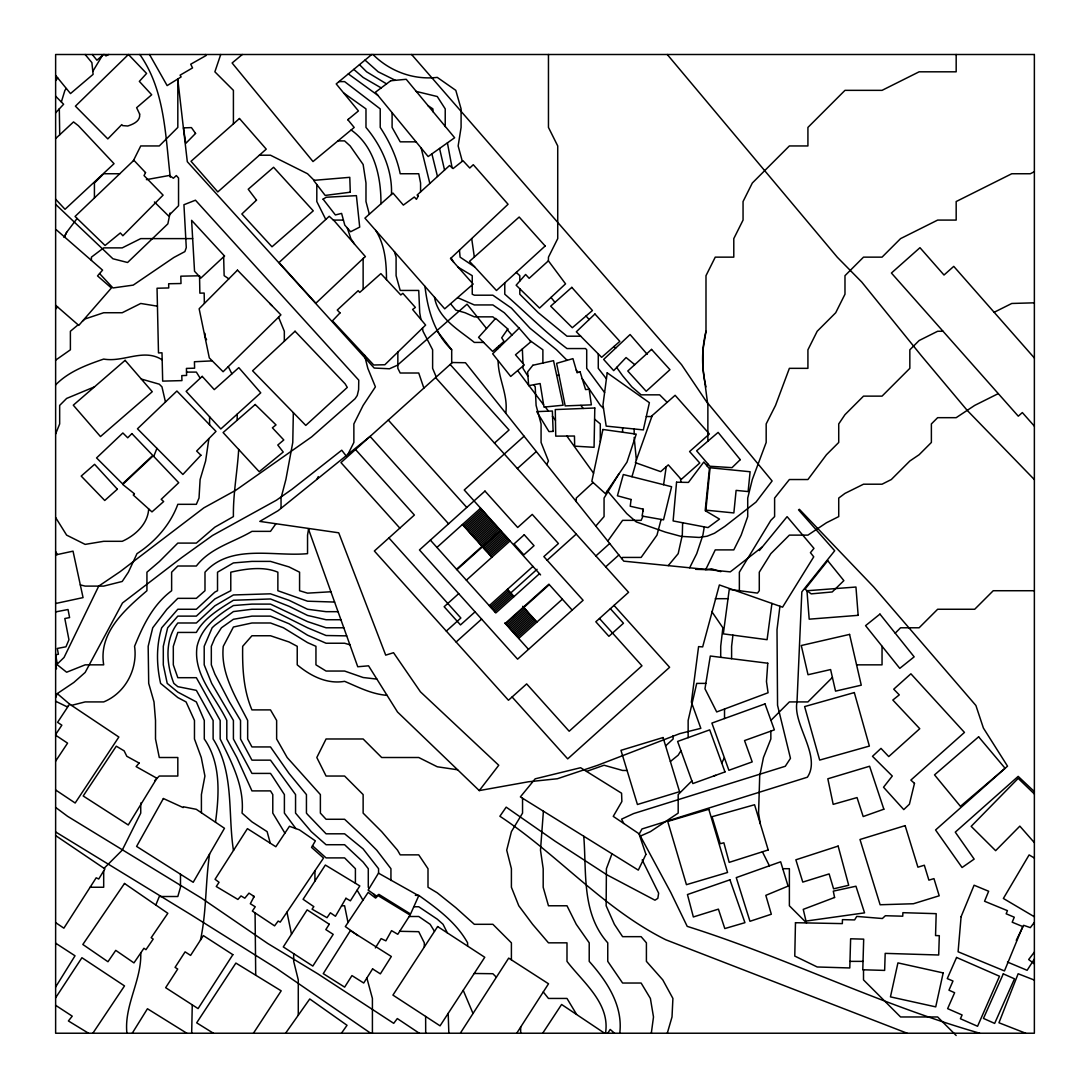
<?xml version="1.0" encoding="UTF-8"?>
<svg xmlns="http://www.w3.org/2000/svg" width="1090" height="1090" viewBox="0 0 1090 1090"><rect width="100%" height="100%" fill="white"/><g stroke="black" fill="none" stroke-linecap="round" stroke-linejoin="round"><path stroke-width="1.5" d="M682.64 522.75L682.299 535.122L678.184 553.652L668.238 565.628M208.885 438.602L205.615 461.002L200.11 479.532L199.02 498.062L196.35 504.316L177.82 504.316C170.326 524.74 155.066 541.934 136.986 553.652L128.375 572.196L122.216 581.461L103.686 586.107L85.156 586.107L80.319 584.894M209.566 424.732L209.607 416.802M192.262 1004.857L191.677 1033.225M293.333 412.633L292.774 442.458L285.88 479.532L281.043 498.062L281.043 508.308M505.746 413.205C508.431 395.084 498.076 378.366 498.144 360.654M705.884 510.147L710.081 467.76L750.111 471.752L748.122 491.576L736.104 490.391L733.856 512.94L705.884 510.147L705.993 511.128M707.342 466.248L707.601 463.591M732.93 635.143L731.608 646.316L731.608 658.687M148.662 508.907C147.981 523.84 135.174 535.558 122.216 541.308L103.686 541.308L85.156 544.387L66.626 535.122L55.631 517.532M779.936 606.244L777.006 629.707L777.551 705.312L790.468 758.34L785.291 766.27L633.603 813.576L621.572 819.149L623.766 823.468M238.683 449.462C237.347 471.916 233.028 494.07 233.41 516.592L214.88 527.151L196.35 543.093L177.82 543.093L159.29 561.636L146.932 572.196L146.932 590.726C125.037 609.637 98.373 632.568 103.686 664.846L85.156 664.846L66.626 672.23L57.361 664.846L55.726 654.763M200.465 940.098C206.623 911.649 205.342 882.505 209.58 854.001M771.924 603.424L767.087 639.694L723.324 633.862L729.264 589.349L757.482 593.11L759.28 590.726L759.28 572.196L770.848 553.652L789.378 535.122L807.922 535.122L826.452 522.764L838.728 516.592L838.728 498.062L844.982 493.389L863.512 484.205L882.042 484.205L891.307 479.532L909.837 461.002L919.115 454.734L931.378 442.458L931.378 423.928L937.645 417.674L956.175 417.674L974.705 405.398L998.276 393.613M651.316 1033.225L653.496 1016.97L650.389 998.44L641.124 983.03L622.594 983.03L607.757 961.366L607.757 942.836C581.338 913.27 586.692 872.531 583.763 836.248M663.592 484.709L666.235 466.711M956.175 54.5L956.175 71.817L919.115 71.817L882.042 90.347L844.982 90.347L807.922 127.421L807.922 145.951L789.378 145.951L752.318 183.011L743.053 201.541L743.053 220.085L733.788 238.615L733.788 257.145L715.258 257.145L705.993 275.675L705.993 331.265L702.982 349.808L702.982 368.338L707.873 405.398L707.873 441.178M704.276 526.879L702.9 535.122L696.728 553.652L689.657 567.781M308.538 529.25L307.543 535.122L307.543 553.652C274.012 556.84 230.78 543.433 204.988 572.196L204.988 590.726L196.35 598.342L177.82 598.342L166.906 609.256L152.736 627.785L148.172 646.316L148.703 683.389L154.003 701.919L155.516 720.449L155.516 738.979L159.29 757.509L177.82 757.509L177.82 776.039L159.29 776.039L154.657 780.685M215.507 822.242C219.158 794.392 221.161 763.381 204.293 738.979L204.293 720.449L196.35 701.919L177.82 692.109L167.22 683.389L163.296 664.846L163.296 646.316L167.656 627.785L177.82 616.123L196.35 616.123L214.88 598.955L230.78 590.726L230.78 572.196C245.386 568.844 263.453 566.091 277.868 572.196L277.868 590.726L307.543 601.203L334.603 602.062M170.067 212.986L167.86 223.845L127.571 262.499L112.91 258.766L55.631 204.334M661.112 519.426L656.984 535.122L641.124 557.426L622.594 557.426L621.75 558.598M471.697 238.615L474.327 257.063M631.968 476.725L635.961 462.855M667.284 1033.225L672.012 1016.97L672.912 998.44L662.788 979.896L646.411 961.366L646.411 942.836L641.124 936.664L622.594 936.664L614.379 924.306L606.149 905.776L606.408 868.703L611.981 853.783M59.31 108.659L59.718 134.792M61.353 101.97L64.91 90.347L66.395 88.549M220.725 54.5L214.88 71.817L233.41 90.347L233.41 123.851M153.731 456.41L156.933 448.371M55.631 433.929L59.664 423.928L59.664 405.398L66.626 398.436L94.462 386.855M155.816 905.041L159.29 896.511L177.82 896.511L180.49 887.246L180.49 874.235M55.631 697.573L57.279 693.594L73.82 682.476L85.156 672.448L122.475 602.988L181.512 557.739L212.496 535.49L276.451 500.201L291.875 489.369L341.742 450.211L346.075 455.824M705.707 569.634L715.258 549.891L733.788 549.891L741.173 535.122L747.713 516.592L747.713 498.062L752.318 479.532L766.175 442.458L766.175 423.928L775.535 405.398L789.378 368.338L807.922 368.338L807.922 349.808L817.187 331.265L835.717 312.735L844.982 294.205L844.982 275.675L863.512 257.145L882.042 257.145L900.572 238.615L937.645 220.085L956.175 220.085L956.175 201.541L1011.765 173.746L1030.309 173.746L1034.369 171.716M1016.262 940.357L1023.646 925.315L1030.336 927.631L1034.369 922.344M64.392 236.816L66.626 232.347L77.118 218.45M133.321 160.816L140.746 145.951L159.29 145.951L177.82 127.421L177.82 78.971M316.877 479.382L318.28 476.589M347.955 454.298L353.869 442.458L353.869 423.928L363.133 405.398L375.41 386.868L367.82 368.338L364.482 355.108M546.69 464.531L548.461 461.002L541.076 442.458L541.076 423.928L536.103 405.398L535.217 386.868L533.691 384.743M715.612 775.317L713.609 776.039M721.757 763.027L724.387 757.782M64.065 237.443L66.626 232.347M618.943 473.864L604.064 498.062L604.064 516.592L595.794 526.061M92.8 71.381L102.269 55.658M680.95 750.683L678.184 755.166L670.377 761.515M375.355 947.919L381.132 938.599L385.874 940.847L391.555 930.642L397.782 934.294L410.085 915.069L378.094 895.639L375.56 898.065L368.175 892.383L345.326 926.554L357.861 935.561M55.631 987.022L75.019 955.794L55.631 943.177M132.244 1033.225L147.45 1008.754L186.799 1033.225M1034.369 959.023L1027.121 970.304L1007.46 962.048M516.715 1033.225L548.529 983.779L508.689 958.11L460.62 1032.748L461.356 1033.225M607.743 1033.225L610.182 1029.45L614.556 1033.225M253.439 1033.225L281.193 990.837L235.876 963.07L196.677 1022.829L213.381 1033.225M55.631 997.8L81.927 957.715L124.505 985.905L92.854 1033.225M542.684 1033.225L561.595 1004.476L604.569 1033.225M57.279 693.594L69.597 704.126L57.579 722.329L61.844 725.191L55.631 734.537M55.631 761.133L67.566 743.148L55.631 735.205M285.58 1033.225L309.751 998.971L347.029 1025.295L341.429 1033.225M275.797 523.922L270.484 531.361L251.94 531.361C233.315 542.425 210.493 547.684 196.35 566.01L177.82 566.01L171.634 572.196L171.634 590.726C152.777 604.827 143.062 625.442 134.574 646.316C137.831 669.192 125.364 693.049 103.686 701.919L85.156 701.919L71.463 705.38M607.77 541.09L622.594 520.352L641.124 520.352L643.005 516.21M1034.369 952.101L1028.674 959.527L1034.369 963.887M308.47 529.072L357.752 666.753L368.556 665.827L397.523 712.029L479.273 790.591L498.743 765.262L420.454 691.85L393.531 652.706L385.71 655.144L338.731 532.806L259.802 521.402L278.1 510.692L370.082 436.436L448.576 523.799M55.631 80.66L57.743 77.949M759.376 550.545L787.103 516.66L813.957 548.379L810.429 552.671L813.74 556.827L782.579 607.171L719.373 584.948L702.669 646.888L698.581 646.615L691.387 702.096L700.829 728.338L679.779 733.625L597.538 765.33L557.358 778.75L528.378 781.789L479.273 790.591M55.631 230.399L56.23 229.704L102.569 270.143L97.528 275.893L111.398 287.978L78.78 325.406L55.631 305.255M55.631 112.829L63.615 104.258L55.631 96.206M102.678 174.754L94.421 183.011L94.421 197.958M55.631 308.961L57.62 306.971M104.081 868.321L122.216 850.173L140.746 813.113L140.746 803.003M593.11 482.502L576.256 498.062L576.256 501.591M691.878 780.89L678.184 794.583L678.184 813.113L650.389 831.643L639.857 836.316M770.943 720.354L789.378 701.919L807.922 701.919L832.406 677.421M882.042 646.316L882.042 664.846L856.59 664.846M895.203 633.167L900.572 627.785L919.115 627.785L937.645 609.256L974.705 609.256L993.235 590.726L1034.369 590.726M55.631 665.636L64.051 657.474L98.727 586.107L120.091 571.678L203.884 507.831L235.876 490.2L311.59 436.927L355.068 398.736L357.234 395.52L358.61 389.73L358.76 380.165L195.451 200.206L183.938 204.729L186.281 247.621L184.878 251.599L173.869 257.472L133.225 285.117L112.951 287.951L99.572 273.563M55.631 138.594L73.534 121.917L78.385 125.718L114.041 163.691L65.032 209.294L55.631 199.197M665.609 745.887L673.13 738.979L673.13 735.614M548.393 260.837L529.168 278.318L525.625 274.476L516.142 285.199L539.564 308.075L565.547 283.85L548.393 260.837L548.461 257.145L557.726 238.615L557.726 145.951L548.461 127.421L548.461 54.5M494.479 443.085L509.044 429.991L450.17 364.482M524.099 436.204L464.245 489.982L540.572 574.907M517.369 468.564L536.321 451.532M436.927 547.425L480.608 508.185M463.495 525.748L481.698 509.398M464.585 526.961L482.788 510.611M465.675 528.173L483.878 511.823M466.765 529.386L484.968 513.036M467.855 530.598L486.058 514.248M468.945 531.811L487.148 515.461M470.035 533.024L488.238 516.674M471.125 534.236L489.328 517.886M472.215 535.449L490.418 519.099M473.305 536.662L491.508 520.312M474.395 537.874L492.598 521.524M475.485 539.087L493.688 522.737M476.575 540.299L494.778 523.949M477.665 541.526L495.868 525.162M478.755 542.738L496.958 526.375M479.845 543.951L498.048 527.587M480.935 545.163L499.138 528.8M456.546 569.266L500.228 530.013M456.942 569.702L500.623 530.462M483.115 547.589L501.318 531.239M484.205 548.801L502.408 532.451M485.295 550.014L503.498 533.664M486.385 551.227L504.588 534.877M487.475 552.439L505.678 536.089M488.565 553.652L506.768 537.302M489.655 554.865L507.858 538.514M490.745 556.077L508.948 539.727M466.356 580.193L510.038 540.94M458.713 593.641L444.148 606.721L460.498 624.924L475.063 611.844M446.314 631.096L460.866 618.016L388.912 537.929M489.246 605.672L532.928 566.419M490.35 606.885L508.54 590.535M491.44 608.097L509.63 591.747M456.124 642.01L481.603 619.12M492.53 609.31L537.043 569.307M547.125 560.246L576.242 534.086M493.62 610.523L511.81 594.173M494.71 611.735L512.899 595.385M539.482 573.694L495.8 612.948L430.387 540.149M505.215 623.426L548.897 584.186L572.182 610.1M505.61 623.875L549.292 584.621M506.7 625.088L524.903 608.724M507.79 626.3L525.993 609.937M508.88 627.513L527.083 611.149M509.97 628.726L528.173 612.362M511.06 629.938L529.263 613.588M512.15 631.151L530.353 614.801M595.876 555.927L609.692 543.501M513.24 632.364L531.443 616.014M514.33 633.576L532.533 617.226M515.42 634.789L533.623 618.439M516.51 636.001L534.713 619.651M517.6 637.214L535.803 620.864M518.69 638.427L562.372 599.187M605.686 566.841L618.875 554.987M55.631 384.893C68.602 371.581 86.492 364.959 103.686 359.073C123.497 362.616 143.785 347.887 162.165 359.836M103.618 54.5L96.915 60.209L92.282 54.5M78.099 324.82L70.387 331.265L70.387 349.808L55.631 360.163M82.513 321.128L85.156 318.92L103.686 312.735L122.216 312.735L140.746 303.47L157.437 306.181M242.334 54.5L232.116 62.988L313.007 161.552L354.195 127.448L347.833 119.709L358.433 110.948L336.211 83.916L371.758 54.5M762.305 546.962L730.273 571.869L623.78 561.159L465.471 362.738L452.336 362.52L340.966 462.596L399.839 528.119M108.755 54.5L105.934 55.931L104.64 54.5M994.148 312.285L1011.765 303.47L1034.369 302.816M586.529 771.407L604.064 765.235L622.594 770.466L627.091 770.466M68.234 706.184L66.626 706.593L55.631 701.224M55.631 554.919L73.03 551.159L83.058 597.606L55.631 603.506M55.631 654.777L58.41 654.245L57.279 648.455L65.972 646.792L68.943 639.735L64.814 618.52L69.597 617.58L68.03 609.514L55.631 611.899M55.631 668.865L56.53 668.688L55.631 664.069M146.401 179.646L169.454 175.449L173.364 178.242L176.335 175.558L178.542 178.052L178.542 205.751L168.473 215.875L154.426 201.963M338.976 81.614L344.603 81.614L380.219 108.891L380.219 127.421C389.471 141.55 396.815 157.137 400.207 173.746L418.737 173.746L420.577 183.011L420.577 191.908M343.677 92.991L365.981 108.891L365.981 127.421C381.582 145.992 392.509 169.863 391.474 194.47M337.968 140.883L344.603 140.883L350.176 145.951L363.133 164.481L365.981 183.011L365.981 201.541L369.319 214.199M416.053 141.836L400.207 141.836L392.1 127.421L392.1 112.665M259.366 155.216L270.484 155.216L307.543 173.746L314.124 180.327M103.782 173.746L119.777 173.746M333.363 220.085L343.418 220.085M192.658 238.615L140.746 238.615L122.216 247.88L103.686 247.88L91.41 257.145L91.41 260.401M474.654 266.9L460.089 257.145L459.462 250.114M269.829 303.47L271.955 305.65M943.027 331.265L937.645 331.265L919.115 340.543L909.837 349.808L909.837 368.338L882.042 396.133L863.512 396.133L844.982 414.663L838.728 423.928L838.728 442.458L826.452 454.734L807.922 479.532L789.378 479.532L774.609 498.062L774.609 516.592L770.848 520.352L739.361 572.196L739.361 590.698M580.711 336.197L566.991 336.197L538.337 312.735L519.807 294.205L519.807 288.782M483.619 342.423L474.327 342.423C458.958 329.929 438.017 318.621 434.515 297.229M186.526 372.099L196.35 372.099L200.206 378.244M556.677 375.301L559.02 375.301M646.302 416.544L651.847 416.544M330.91 591.761L307.543 593.151L299.573 590.726L299.573 572.196L289.014 566.909L270.484 561.391L251.94 561.391L233.41 562.931L217.523 572.196L217.523 590.726L214.88 592.088L196.35 609.256L177.82 609.256L161.674 627.785C156.142 646.002 156.47 664.9 160.598 683.389L177.82 697.559L186.063 701.919L194.47 720.449L194.47 738.979L201.269 757.509L204.92 776.039L201.405 794.583L201.405 812.759M715.258 598.696L728.011 598.696M338.036 611.681L326.074 611.681L307.543 609.256L289.014 600.29L270.484 593.818L233.41 594.963L214.88 605.822L196.35 622.99L177.82 622.99C164.454 639.626 166.307 664.423 173.841 683.389L177.82 686.659L196.35 690.351L213.122 720.449L213.122 738.979C234.445 772.456 227.715 812.922 233.41 850.173L233.655 850.173M340.925 619.733L326.074 619.733L307.543 615.428L289.014 606.272L270.484 598.969L233.41 600.263C219.771 608.819 204.143 617.989 196.35 632.432L177.82 632.432L173.31 646.316L173.31 664.846L177.82 677.694L196.35 677.694L220.18 720.449L220.18 738.979C231.516 762.019 244.596 786.599 242.048 813.113L251.94 821.846L267.118 831.643L270.279 843.197M343.813 627.785L326.074 627.785L307.543 621.613L270.484 604.105L251.94 604.105L233.41 605.549C217.564 615.373 201.582 627.118 197.072 646.316C192.876 674.724 215.439 696.524 226.802 720.449L226.802 738.979L236.843 757.509L251.94 790.89L270.484 790.89L272.786 794.583L272.786 813.113L284.899 833.128M705.857 683.389L696.728 683.389L688.144 720.449L688.144 737.644M457.637 769.785L437.267 766.774L418.737 757.509L381.677 757.509L363.133 738.979L326.074 738.979L316.809 757.509L326.074 776.039L344.603 776.039L363.133 794.583L363.133 813.113L381.677 831.643L397.523 850.173L400.207 854.86L418.737 854.86L428.002 868.703L428.002 887.246L437.267 892.819L455.797 907.657L474.327 924.306L492.871 924.306L511.401 942.836L511.401 959.854M782.77 868.703L789.378 868.703L789.378 905.776L806.532 922.93M90.129 887.246L103.686 887.246L103.686 870.91M415.372 895.353L418.737 895.353C437.376 908.678 456.219 922.426 467.61 942.836L467.61 946.093M341.579 905.776L344.603 905.776L348.01 922.535M413.805 906.757L418.737 906.757L437.267 919.156L443.058 924.306L447.35 932.876M409.172 916.499L418.737 916.499L430.141 924.306L434.488 931.364M849.982 961.366L863.035 961.366M695.679 569.321L706.538 569.661L711.484 568.789L720.776 571.678M376.895 679.111L363.133 677.517L344.603 671.045L326.074 671.045L315.95 664.846L315.95 646.316L307.543 642.61L283.441 627.785L270.484 622.99L251.94 622.99L233.41 627.009L223.286 646.316C220.344 673.307 235.903 697.396 247.662 720.449L247.662 738.979L251.94 746.936L270.484 746.936L289.014 773.409L306.44 794.583L306.44 813.113L307.543 814.448L326.074 833.809L344.603 833.809L363.133 848.919L378.571 868.703L378.571 873.213M346.702 635.879L326.074 635.511L307.543 627.785L270.484 609.256L251.94 609.256L233.41 611.572L214.88 625.238L212.141 627.785L204.198 646.316L204.198 664.846L211.678 683.389L233.41 720.449L233.41 738.979L251.94 773.409L270.484 773.409L272.323 776.039L284.395 794.583L284.395 813.113L295.88 828.591M387.073 695.352C371.595 694.139 358.447 687.204 344.603 681.332C326.877 684.411 310.5 675.895 297.229 664.846L297.229 646.316L289.014 641.969L270.484 635.756L251.94 635.756L242.675 646.316C242.293 667.72 243.411 689.97 251.94 709.89L270.484 709.89L276.642 720.449L276.642 738.979L287.161 757.509L320.378 794.583L320.378 813.113L326.074 819.271L344.603 819.271L363.133 836.561L376.745 850.173L390.942 868.703L390.942 880.502M141.305 379.048L159.29 384.184L161.96 386.868L165.462 401.992M349.89 644.776L344.603 643.236L326.074 643.236L307.543 635.197L289.014 623.739L270.484 616.123L251.94 616.123L233.41 619.284L221.434 627.785L214.88 637.909L211.324 646.316L211.324 664.846L214.88 674.124L229.431 701.919L240.536 720.449L240.536 738.979L251.94 760.152L270.484 760.152L295.553 794.583L295.553 813.113L311.263 831.643L326.074 844.723L344.603 844.723L363.133 862.081L368.284 868.703L368.284 887.246L369.183 888.391M979.678 1033.225L974.024 1031.562C876.047 1002.909 784.419 956.993 687.204 926.364L670.772 892.451L639.244 834L641.956 828.972L807.377 777.211C821.683 756.051 792.444 724.21 797.008 701.919L801.831 591.884L834.695 550.763L798.548 509.861L799.379 509.316L873.649 586.883L975.904 705.502L983.398 728.052L1007.528 766.161L935.574 829.981L962.075 867.517L974.16 859.111L955.276 832.147L1018.183 776.38L1034.369 791.613M1034.369 980.087L1018.142 973.751L998.958 1022.761L1025.676 1033.225M907.125 1033.225L665.84 939.798C603.56 908.788 557.576 854.301 499.888 816.26L506.182 807.145L555.082 841.194L606.912 874.82L654.981 900.204L657.842 898.324L658.646 893.173L642.187 859.901M416.217 91.424L437.267 96.533L445.224 108.891L445.224 126.59M457.582 297.625L474.327 304.941L492.871 304.941L504.275 312.735L519.072 328.131M395.384 80.319L378.189 71.817L365 60.086M386.541 83.889L366.621 71.817L359.482 64.664M381.173 87.909L363.133 77.458L353.773 69.379M1034.369 916.772L1003.372 898.46L1029.11 854.914L1034.369 858.034M458.113 267.173L472.243 275.675L472.243 283.073M88.522 1033.225L68.398 1020.949L72.24 1016.166L55.631 1005.321M419.269 1033.225L397.305 1018.564L393.722 1023.333L317.64 973.711L267.759 943.49L201.527 898.174L67.566 816.301L55.631 807.404M55.631 831.943L190.954 914.714L276.301 968.288L370.668 1033.225M427.88 105.594L432.921 108.891L432.921 111.725M69.597 704.126L118.851 737.031L75.169 803.017L55.631 789.977M55.631 922.617L63.874 928.176L96.192 877.791L98.727 879.017L104.913 868.894L55.631 835.58M223.654 256.818L224.145 275.675L228.832 278.836M529.944 340.543L542.888 349.808L542.888 363.024M348.31 73.902L377.903 95.402M399.703 931.296L418.737 931.691L424.31 942.836L424.31 946.978M634.748 364.646L626.069 357.547L613.684 370.614L603.656 359.428L630.088 334.535L647.201 354.291M594.595 419.159L600.29 423.928L600.29 441.668M372.984 54.5C389.825 71.368 413.478 80.142 437.267 77.39L455.797 90.347L461.084 108.891L461.084 127.421L458.154 145.951L462.31 161.266M312.503 845.799L326.074 857.898L344.603 857.898L355.408 868.703L355.408 883.268M495.16 318.893L492.871 316.849L474.327 316.849L465.062 312.735L455.797 310.105L450.565 303.742M507.341 329.752L511.919 335.08M351.13 129.996C374.524 146.373 381.187 177.139 380.941 203.857M603.479 408.232L600.372 405.398L582.21 378.666M516.265 272.418L519.807 275.675L519.807 281.043M1034.369 793.97L1018.183 778.396L971.163 826.356L995.633 850.677L1019.845 826.138L1034.369 842.652M613.997 346.497L615.646 348.132M667.162 402.333L659.654 394.839L641.124 394.839L631.859 386.868L622.594 375.723L617.308 368.338L617.308 366.785M567.086 360.313L556.568 349.808L529.931 328.172L511.401 308.102L492.871 295.199L474.327 295.199L472.243 294.205L472.243 284.844M956.175 1035.5L937.645 1016.97L900.572 1016.97L863.512 979.896L863.512 969.787M496.372 977.226L492.871 973.724L474.205 973.479M1034.369 479.614L967.198 410.371L921.35 355.708L861.808 282.119L837.379 257.322L667.271 54.5M435.605 377.562L628.576 592.32L595.821 621.763L608.901 636.315L623.453 623.235L610.373 608.683M614.011 605.4L669.614 667.284L567.699 758.872L512.096 696.987M599.459 618.493L641.969 665.813L569.171 731.226L526.661 683.907L508.458 700.257L374.361 551.009L414.391 515.039L355.517 449.516M388.285 420.072L466.779 507.436M462.405 524.535L491.835 557.29M507.45 589.308L513.99 596.598M522.723 606.299L536.893 622.077M504.779 622.949L528.5 649.354M1034.369 426.149L1022.338 412.565L1018.292 416.189L891.416 273.031L919.974 247.689L944.008 275.021L953.75 266.369L1034.369 357.997M586.038 316.005L589.145 319.547M411.598 54.5L681.55 364.673L706.102 401.093L772.115 480.976L756.01 502.081L724.85 526.375L714.495 533.242L707.069 536.212L699.18 537.438L680.978 536.362L665.513 532.152L636.274 521.919L626.75 513.594L607.348 490.8M606.422 378.816L598.274 368.338L598.274 353.937M604.596 392.564L586.706 368.338L586.706 349.808L585.521 348.555L566.991 348.555C544.85 331.959 525.503 312.176 504.779 294.205L504.779 282.909M85.129 54.5L91.887 62.634L93.113 74.352L70.496 93.577L55.631 75.374M55.631 551.595L57.361 554.538M486.535 328.485L467.051 304.192L397.414 365.218L389.484 368.774L374.183 368.038L187.303 161.702L177.82 79.638M551.009 297.406L554.96 302.366M228.287 366.635L231.884 373.843M543.283 991.941L548.461 998.44L566.991 998.44L576.542 1014.313M711.729 611.504L722.874 627.785L720.708 646.316L720.708 657.325M451.696 363.106L451.696 349.808C434.106 332.968 427.73 309.683 424.95 286.343M373.475 893.909L376.214 897.424M437.213 331.128L451.696 349.808M543.597 404.772L528.963 385.615M545.286 406.979L548.338 410.957M552.398 416.271L555.464 420.263M522.355 348.977L522.968 363.447M499.016 345.803L499.806 346.852M517.655 370.573L528.623 385.165M580.916 405.398L583.205 408.464M566.868 436.068L593.573 473.183M496.727 347.819L497.585 349.018M576.256 370.014L577.932 372.453M354.482 244.065L350.871 238.615L347.26 227.919M527.955 376.309L522.968 368.338L522.968 366.077M451.124 257.989L453.576 262.063M357.125 890.176L362.956 900.176M205.424 54.5L206.051 55.563L190.709 64.215L192.548 67.907L180.095 75.183L181.117 76.927L167.138 85.606L149.507 54.5M139.82 54.5C165.026 90.266 165.339 135.473 170.285 177.179M206.569 339.671L205.043 336.742L204.975 333.377M463.223 990.32L473.019 1013.482M366.867 978.016L372.412 998.44L372.412 1033.225M762.4 851.808L769.404 865.801M325.774 219.458L316.809 201.541L316.809 184.523M375.737 230.412C385.056 245.277 386.405 262.595 386.487 279.639M436.232 376.99L432.621 368.338L432.621 349.808L423.015 331.265L422.47 328.144M278.563 317.176L284.327 331.265L284.327 341.225M452.078 167.71L447.418 142.858M394.417 251.654L396.092 257.145L396.092 275.675L400.207 290.444L418.737 290.444L419.732 312.735L420.917 319.438M444.556 170.067L439.556 148.458M421.176 148.077L429.855 183.461M431.899 153.894L437.485 176.512M291.507 934.171L286.956 912.153M448.194 1013.359L448.835 1033.225M253.425 896.007L253.657 897.397M760.316 823.795L758.572 813.113L759.703 776.039L763.463 757.509L770.848 738.979L770.848 731.118M636.369 459.953L634.162 437.403M425.631 1016.425L425.7 1033.225M680.882 482.284L680.542 478.646M423.874 388.108L418.737 373.012L400.207 373.012L397.85 368.338L397.85 352.097M212.264 360.872L194.429 361.744L194.606 368.188L186.431 368.406L186.608 375.423L181.798 375.614L181.948 380.601L162.683 381.119L162.001 352.806L158.486 352.915L157.042 288.237L168.732 287.951L168.664 283.741L181.008 283.523L180.817 276.179L199.538 275.784L199.865 293.156L204.171 293.047L204.361 303.129M724.523 709.018L724.523 718.528M705.993 504.343L705.993 509.057M643.005 509.139L643.005 510.965M634.162 428.969L634.162 434.024M622.594 427.784L622.594 432.226M619.76 1033.225C623.167 1005.511 606.817 981.095 589.213 961.366L589.213 942.836L576.256 924.306L566.991 905.776L548.461 905.776L543.188 887.246L543.188 868.703L540.49 850.173L543.406 811.192M605.509 1033.225C610.373 1003.4 583.096 982.458 566.991 961.366L566.991 942.836L548.461 942.836L532.601 924.306L518.785 905.776L511.401 887.246L511.401 868.703L506.714 850.173L511.401 831.643L522.546 813.113L522.546 798.248M520.666 1027.08L520.666 1033.225M363.133 258.507L363.133 289.381M348.296 119.314L348.296 120.282M314.928 870.774L314.928 881.088M298.279 1015.24L298.279 979.896L293.687 961.366L293.687 953.668M255.714 975.223L255.074 912.875M237.184 414.159L237.184 420.25M140.746 952.933C141.714 980.537 123.947 1005.443 126.903 1033.225M705.993 386.868A116.031 116.031 0 0 1 705.993 331.265M594.799 408.001L594.064 447.309L574.675 446.151L574.457 436.027L555.736 436.136L555.273 409.568L594.799 408.001M795.468 922.712L794.774 956.08L817.214 966.98L849.791 967.961L850.622 938.79L863.689 939.144L862.79 969.773L884.644 970.413L885.189 953.369L938.694 955.004L939.308 935.67L935.547 935.561L936.187 913.665L902.888 912.684L902.752 916.2L885.38 915.723L882.369 918.516L856.74 916.418L854.615 919.919L842.447 919.633L842.338 923.611L795.468 922.712M139.629 114.055C140.678 121.099 133.198 124.219 127.762 126.004L122.584 125.609L121.78 124.601L107.815 138.893L75.414 106.166L128.429 54.5L146.578 73.452L139.343 81.382L151.687 94.776L136.632 107.692L139.629 114.055M767.769 663.224L766.474 681.577L768.069 692.763L716.702 711.947L704.971 688.771L710.299 656.017L767.769 663.224M961.094 916.704L958.096 951.774L1004.462 970.931L1022.733 926.554L1012.201 922.208L1014.272 917.208L1006.165 913.801L1007.433 910.654L984.556 901.253L988.644 891.252L974.092 885.216L961.094 916.704M676.563 482.202L673.116 520.938L708.01 527.601L719.495 519.085L705.189 510.651L709.426 468.7L703.786 462.051L688.43 482.42L676.563 482.202M631.096 499.506L630.224 506.237L643.332 509.207L642.065 516.047L663.524 519.848L671.604 486.726L623.317 474.531L617.417 495.786L631.096 499.506M607.212 372.821L602.974 404.894L606.19 426.108L643.332 429.91L649.381 402.687L607.212 372.821M602.906 429.474L591.829 481.344L605.4 493.647L626.968 462.16L636.233 434.133L602.906 429.474M943.177 972.92L935.724 1006.874L890.448 996.873L897.928 962.892L943.177 972.92M914.483 783.356L909.414 804.202L903.76 809.598L883.527 787.225L892.288 776.039L872.49 756.324L880.993 748.394L888.745 756.569L919.756 728.706L892.833 700.039L899.277 694.889L893.732 689.18L910.899 673.797L964.459 732.425L910.859 780.099L914.483 783.356M652.202 415.576L635.402 462.664L660.676 471.643L668.306 464.871L681.223 479.423L699.766 463.018L689.589 451.546L709.386 433.997L675.119 395.302L652.202 415.576M139.125 763.054L136.114 766.597L156.892 778.26L128.266 824.98L83.194 795.986L116.289 746.187L124.137 750.847L126.822 756.283L139.125 763.054M956.57 957.456L947.264 978.602L952.987 981.027L948.968 990.183L954.622 992.718L947.632 1008.645L962.116 1014.981L960.413 1018.741L977.567 1026.276L999.503 976.245L956.57 957.456M1003.304 973.861L983.466 1018.414L994.652 1023.415L1014.49 978.82L1003.304 973.861M418.737 895.748L410.562 914.02L378.884 894.372L376.459 896.034L368.134 890.094L378.489 873.158L418.737 895.748M645.934 854.369L638.304 870.12L520.38 796.899L535.176 778.832L580.602 767.714L621.572 793.207L621.872 801.531L613.248 816.369L638.985 833.741L645.934 854.369M145.529 172.588L144.043 175.599L163.091 195.137L122.87 235.753L120.336 232.96L105.062 245.482L75.06 216.46L133.879 160.285L145.529 172.588M254.161 896.471L250.319 903.746L255.237 906.785L252.349 911.063L274.571 925.86L278.182 921.05L280.212 922.14L323.539 858.034L311.563 847.421L315.364 840.867L299.437 829.872L289.45 826.288L275.838 846.739L247.416 828.645L215.057 879.276L219.049 882.314L216.256 886.511L237.906 899.441L241.013 895.925L244.814 898.201L248.983 893.146L254.161 896.471M163.377 798.52L136.591 846.412L193.203 882.287L224.472 828.277L196.282 809.311L183.57 806.818L183.134 807.567L163.377 798.52M418.26 196.077L416.421 199.334L414.323 197.018L403.355 205.097L393 193.107L364.918 218.123L444.72 308.824L473.142 284.068L450.483 258.589L508.063 204.266L473.278 164.699L469.776 168.023L463.005 160.72L453.086 168.569L449.543 165.53L417.102 195.069L418.26 196.077M345.952 898.283L335.447 916.268L330.379 912.793L327.014 917.685L312.067 909.169L313.838 906.635L303.088 899.291L325.351 865.051L359.809 885.938L350.394 900.817L345.952 898.283M372.589 968.901L363.719 983.017L351.961 975.591L344.644 987.145L323.253 973.643L350.394 930.601L391.337 956.489L380.369 973.861L372.589 968.901M323.076 199.157L335.379 214.934L341.606 213.422L344.794 225.14L350.653 231.734L359.7 227.102L356.403 195.641L326.291 197.236L323.076 199.157M329.262 924.238L325.828 929.593L333.199 934.362L312.83 966.081L283.291 946.924L307.148 909.864L329.262 924.238M232.865 954.676L198.08 1008.604L165.653 987.69L177.711 969.037L175.068 967.375L185.096 951.856L190.6 955.399L203.367 935.601L232.865 954.676M437.635 926.554L392.931 995.102L440.06 1025.84L484.764 957.279L437.635 926.554M124.505 883.472L82.84 944.471L107.965 961.734L115.744 950.371L133.947 962.892L143.935 948.273L145.965 949.676L153.2 939.076L151.183 937.7L167.833 913.297L124.505 883.472M507.845 329.03L501.7 337.791L504.016 341.402L492.612 351.43L478.565 337.355L495.623 318.389L507.845 329.03M532.86 365.259L527.615 371.922L528.664 385.669L540.136 383.544L543.978 407.101L563.121 405.221L553.529 360.667L532.86 365.259M827.719 560.682L805.02 589.172L811.178 593.873L832.242 591.952L843.864 580.629L827.719 560.682M134.383 493.756L133.266 495.024L151.973 511.891L163.663 501.536L161.197 499.329L178.719 482.72L153.172 455.824L122.72 484.451L134.383 493.756M200.914 455.211L182.888 474.463L137.463 428.779L176.907 391.024L215.997 431.395L196.636 451.042L200.914 455.211M340.012 312.925L332.477 320.814L373.706 365L384.852 364.755L425.618 325.079L412.619 309.478L415.372 307.421L402.85 293.333L400.779 294.968L380.873 273.617L359.7 292.433L358.188 290.662L337.26 310.064L340.012 312.925M195.56 133.43L185.75 143.417L183.461 127.884L191.431 127.598L195.56 133.43M131.89 433.602L127.721 437.798L122.87 432.975L96.56 457.923L122.543 483.837L152.764 455.416L131.89 433.602M237.47 270.143L199.143 308.756L209.307 357.915L223.096 371.731L280.907 314.874L237.47 270.143M519.113 328.09L492.68 353.787L510.706 376.445L524.29 364.973L515.488 354.795L530.939 341.701L519.113 328.09M740.26 459.653L732.017 467.651L709.903 466.248L696.619 450.824L718.119 432.403L740.26 459.653M594.936 314.002L576.337 331.782L601.639 357.329L619.842 341.374L594.936 314.002M256.504 200.165L241.844 213.994L271.996 246.79L313.266 210.847L273.59 167.274L248.22 189.238L256.504 200.165M363.433 258.235L315.868 303.224L279.026 262.54L329.221 216.283L334.507 221.134L365.423 256.641L363.433 258.235M224.513 256.014L200.873 278.059L194.538 271.26L191.608 220.33L224.513 256.014M202.209 376.377L186.145 391.351L220.82 428.969L260.742 392.836L238.805 367.643L214.267 389.62L202.209 376.377M295.049 331.237L252.594 370.791L305.772 425.413L347.288 387.413L345.149 383.857L295.049 331.237M545.163 245.999L496.454 290.512L469.518 261.341L519.181 217.033L545.163 245.999M651.548 349.399L627.772 371.009L646.193 391.283L669.969 369.673L651.548 349.399M484.982 491.086L419.459 549.96L517.587 659.164L583.109 600.29L543.856 556.609L558.421 543.529L532.247 514.398L517.682 527.492L484.982 491.086M524.236 534.768L514.044 543.924L523.854 554.851L534.045 545.681L524.236 534.768M117.366 489.192L104.735 500.487L81.205 476.085L94.598 464.326L117.366 489.192M571.814 287.365L550.668 306.181L572.318 327.722L592.442 310.527L571.814 287.365M239.459 118.51L191.022 161.293L217.809 191.922L266.246 149.139L239.459 118.51M255.21 404.499L223.096 432.553L259.188 471.711L283.223 452.023L277.786 445.033L283.795 439.965L272.391 427.811L276.015 424.909L255.21 404.499M125.118 360.34L73.289 405.18L100.471 436.559L152.259 391.719L125.118 360.34M978.616 736.813L934.525 774.881L960.44 806.341L1005.075 768.259L978.616 736.813M879.943 614.106L865.569 625.646L899.781 668.361L914.156 656.848L879.943 614.106M390.724 80.755L375.342 92.269L428.152 156.551L454.639 137.735L406.216 79.284L390.724 80.755M788.084 886.115L765.82 895.353L771.325 914.238L749.961 921.295L736.254 877.614L780.658 861.795L788.084 886.115M834.586 897.479L803.248 909.36L806 921.077L864.561 912.861L855.95 886.225L833.291 891.143L834.586 897.479M724.986 771.924L692.845 783.574L677.612 741.445L709.713 729.864L724.986 771.924M765.017 703.908L711.893 723.092L728.897 770.289L752.209 761.896L744.538 740.573L774.363 729.864L765.017 703.908M883.854 809.202L863.185 816.546L857.04 797.58L833.182 804.352L827.828 778.791L869.588 766.243L883.854 809.202M580.057 371.704L577.06 372.753L572.931 358.637L556.609 363.338L565.192 405.902L591.352 404.853L589.186 389.253L585.562 389.58L580.057 371.704M729.946 879.821L687.449 894.549L693.349 916.962L718.405 909.142L724.809 928.571L744.933 922.671L729.946 879.821M838.142 846.085L795.864 859.806L802.771 882.096L829.122 873.921L833.577 888.827L848.701 885.284L838.142 846.085M768.205 849.955L729.183 862.367L723.869 842.788L720.245 843.701L712.029 816.723L754.566 804.747L768.205 849.955M905.136 825.634L859.996 839.491L880.121 904.755L913.393 903.746L939.199 895.789L933.953 878.622L928.884 880.148L924.32 865.228L917.916 867.19L905.136 825.634M663.061 737.535L620.959 750.342L637.432 804.502L679.561 791.681L663.061 737.535M708.813 809.271L667.734 821.438L686.441 884.671L727.561 872.477L708.813 809.271M854.315 692.572L804.624 706.579L819.68 760.084L869.37 746.078L854.315 692.572M849.573 634.407L801.286 645.525L808.017 674.737L830.607 669.56L835.54 691.128L861.264 685.188L849.573 634.407M350.285 192.208L325.174 195.423L313.62 180.368L349.781 177.329L350.285 192.208M858.157 615.332L809.189 619.174L806.968 590.753L855.95 587.033L858.157 615.332M553.134 431.395L548.965 431.599L536.73 411.625L552.371 411.012L553.134 431.395M1034.369 54.5L55.631 54.5L55.631 1033.225L1034.369 1033.225L1034.369 54.5"/></g></svg>
